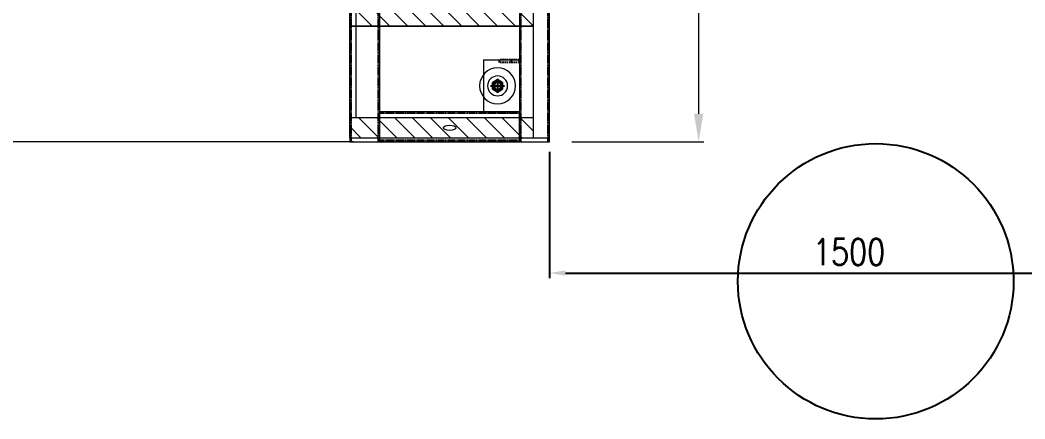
# Model space of a CAD drawing. Header units: millimetres. Extents: x -32759 to 129432, y 390 to 54305.
# Drawn here: x 28917 to 31433, y 22387 to 23387 of the extents above; entities that cross this region are included whole.
import ezdxf

# ---------------------------------------------------------------- set-up
doc = ezdxf.new("R2010")
doc.units = ezdxf.units.MM
for name, pattern in [('AM_ISO08W050', [18, 12, -1.5, 3, -1.5]), ('CENTER', [2, 1.25, -0.25, 0.25, -0.25]), ('DASHED2', [0.375, 0.25, -0.125]), ('HIDDEN', [0.375, 0.25, -0.125])]:
    doc.linetypes.add(name, pattern=pattern)
for name, color, linetype in [('_0', 3, 'Continuous'), ('BOM-UDEF', 3, 'Continuous'), ('CL', 1, 'CENTER'), ('FL', 3, 'Continuous'), ('H', 2, 'HIDDEN'), ('HL', 2, 'HIDDEN'), ('RD', 5, 'Continuous')]:
    doc.layers.add(name, color=color, linetype=linetype)
doc.layers.add('_BODY', color=7, linetype='Continuous', lineweight=13)
doc.styles.add('ROAMNS', font='romans.shx', dxfattribs={"width": 0.8, "bigfont": 'whgtxt.shx'})
doc.dimstyles.new('20 작은 한덕_도면칫수', dxfattribs={"dimscale": 20, "dimtxt": 3.299999999999999, "dimasz": 3.5, "dimexe": 0.65, "dimexo": 1.25, "dimgap": 1, "dimtad": 1, "dimdec": 0, "dimdsep": 46, "dimtxsty": 'ROAMNS', "dimcen": 0, "dimclrd": 7, "dimclre": 7, "dimclrt": 2, "dimadec": 0, "dimazin": 2, "dimtp": 0.1, "dimtm": 0.1, "dimtfac": 0.71, "dimtdec": 0, "dimtmove": 0, "dimatfit": 3, "dimfxl": 1, "dimlwd": -1, "dimlwe": -1, "dimarcsym": 1})
doc.dimstyles.new('20 한덕_도면칫수', dxfattribs={"dimscale": 20, "dimtxt": 3.299999999999998, "dimasz": 2, "dimexe": 0.65, "dimexo": 1.25, "dimgap": 1, "dimtad": 1, "dimdsep": 46, "dimtxsty": 'ROAMNS', "dimcen": 0, "dimclrd": 7, "dimclre": 7, "dimclrt": 2, "dimadec": 0, "dimazin": 2, "dimtp": 0.1, "dimtm": 0.1, "dimtfac": 0.71, "dimtmove": 0, "dimatfit": 3, "dimfxl": 1, "dimlwd": -1, "dimlwe": -1, "dimarcsym": 1})

# ---------------------------------------------------------------- blocks, each defined once
blk = doc.blocks.new('*D1410')
at = {"color": 7, "linetype": 'ByBlock', "transparency": 16777216}
for p, q in [((276445.9060820474, 136106.8748048464), (276229.22529158, 136106.8748048464)), ((276242.22529158, 136036.8748048464), (276242.22529158, 135871.8748044838)), ((278095.9060820474, 135801.8748044838), (276229.22529158, 135801.8748044838))]:
    blk.add_line(p, q, dxfattribs=at)
at = {"color": 7, "transparency": 16777216}
for points in [[(276230.5586249133, 136036.8748048464), (276253.8919582467, 136036.8748048464), (276242.22529158, 136106.8748048464)], [(276230.5586249133, 135871.8748044838), (276253.8919582467, 135871.8748044838), (276242.22529158, 135801.8748044838)]]:
    blk.add_solid(points, dxfattribs=at)
at = {"layer": 'Defpoints', "color": 0, "transparency": 16777216}
for p in [(276470.9060820474, 136106.8748048464), (276242.22529158, 135801.8748044838), (278120.9060820474, 135801.8748044838)]:
    blk.add_point(p, dxfattribs=at)
at = {"color": 2, "transparency": 16777216, "insert": (276189.22529158, 135954.3748046651), "char_height": 65.99999999999997, "attachment_point": 5, "rotation": 90, "style": 'ROAMNS'}
blk.add_mtext('305', dxfattribs=at)
blk = doc.blocks.new('*D1413')
at = {"color": 7, "linetype": 'ByBlock', "transparency": 16777216}
for p, q in [((278658.9060820473, 139084.8747015076), (278973.3895057191, 139084.8747015076)), ((278960.3895057191, 135871.8748044837), (278960.3895057191, 139014.8747015076)), ((278642.7060820481, 135801.8748044837), (278973.3895057191, 135801.8748044837))]:
    blk.add_line(p, q, dxfattribs=at)
at = {"color": 7, "transparency": 16777216}
for points in [[(278948.7228390524, 139014.8747015076), (278972.0561723858, 139014.8747015076), (278960.3895057191, 139084.8747015076)], [(278948.7228390524, 135871.8748044837), (278972.0561723858, 135871.8748044837), (278960.3895057191, 135801.8748044837)]]:
    blk.add_solid(points, dxfattribs=at)
at = {"layer": 'Defpoints', "color": 0, "transparency": 16777216}
for p in [(278633.9060820473, 139084.8747015076), (278960.3895057191, 139084.8747015076), (278617.7060820481, 135801.8748044837)]:
    blk.add_point(p, dxfattribs=at)
at = {"color": 2, "transparency": 16777216, "insert": (278907.3895057191, 137443.3747529957), "char_height": 65.99999999999997, "attachment_point": 5, "rotation": 90, "style": 'ROAMNS'}
blk.add_mtext('3283', dxfattribs=at)
blk = doc.blocks.new('ityio')
at = {"ltscale": 0.5}
for p, q in [((202295.3931093313, 29027.30734521499), (201945.3931093313, 29027.30734521499)), ((201945.3931093313, 29027.30734521499), (201945.3931093313, 28952.30734521499)), ((202295.3931093313, 29027.30734521499), (202295.3931093313, 28952.30734521499)), ((201945.3931093313, 28952.30734521499), (202295.3931093313, 28952.30734521499))]:
    blk.add_line(p, q, dxfattribs=at)
at = {"layer": 'HL', "ltscale": 3}
for p, q in [((201945.3931093313, 29024.10734521573), (202295.3931093313, 29024.10734521574)), ((201945.3931093313, 28955.50734521424), (202295.3931093313, 28955.50734521425))]:
    blk.add_line(p, q, dxfattribs=at)
blk = doc.blocks.new('5ysrgsds')
at = {"color": 1, "linetype": 'AM_ISO08W050'}
for p, q in [((32757.17287310213, -91752.57825445756), (32781.17287310213, -91752.57825445756)), ((32769.17287310213, -91740.57825445756), (32769.17287310213, -91764.57825445756))]:
    blk.add_line(p, q, dxfattribs=at)
at = {"color": 3}
blk.add_circle((32769.17287310213, -91752.57825445756), 8.646835, dxfattribs=at)
at = {"color": 1}
blk.add_arc((32769.17287310213, -91752.57825445756), 10, 270, 180, dxfattribs=at)
blk = doc.blocks.new('turwt')
at = {"color": 3}
for p, q in [((209511.671652271, 17710.88435848351), (209421.671652271, 17710.88435848353)), ((209421.671652271, 17710.88435848353), (209421.671652271, 17580.8843584835)), ((209511.671652271, 17710.88435848351), (209511.671652271, 17580.8843584835)), ((209511.671652271, 17580.8843584835), (209421.671652271, 17580.8843584835))]:
    blk.add_line(p, q, dxfattribs=at)
blk.add_blockref('5ysrgsds', (176707.4987791689, 109398.4626129411), dxfattribs=at)
blk = doc.blocks.new('6erwt')
at = {"layer": 'H', "ltscale": 15}
for p, q in [((209894.9724692112, 17670.64398570773), (209894.9724692112, 17676.64398570769)), ((209894.9724692112, 17676.64398570773), (209944.9724692112, 17676.64398570773)), ((209894.9724692112, 17670.64398570773), (209944.9724692112, 17670.64398570773)), ((209914.9724692112, 17670.64398570773), (209914.9724692112, 17676.64398570773)), ((209944.9724692111, 17670.64398570773), (209944.9724692111, 17676.64398570773))]:
    blk.add_line(p, q, dxfattribs=at)
blk = doc.blocks.new('HS_BOM', base_point=(-3113.550588929371, 16316.28190316431))
at = {"layer": 'BOM-UDEF'}
blk.add_circle((-3113.550588929328, 16316.28190316431), 0.25, dxfattribs=at)
blk = doc.blocks.new('rtwewqq')
for p, q in [((210379.6182385786, 17407.05456426051), (210387.4077006793, 17420.55707922531)), ((210387.4077006793, 17420.55707922531), (210402.9974998671, 17420.5621112586)), ((210402.9974998671, 17420.5621112586), (210410.7956769545, 17407.06462762989)), ((210387.4164156659, 17393.55708063181), (210379.6182385786, 17407.05456426051)), ((210403.0062148538, 17393.5621126651), (210387.4164156659, 17393.55708063181)), ((210410.7956769545, 17407.06462762989), (210403.0062148538, 17393.5621126651))]:
    blk.add_line(p, q)
for centre, radius in [((210395.2069577854, 17407.05953736564), 45.01222523185425), ((210395.2069577665, 17407.0595959452), 25.00356263767113), ((210395.2069577665, 17407.0595959452), 13.5), ((210395.2069577665, 17407.0595959452), 8.5575)]:
    blk.add_circle(centre, radius)
at = {"layer": 'CL'}
for p, q in [((210395.2126318684, 17389.48059686094), (210395.2012836647, 17424.63859502946)), ((210412.7859568508, 17407.06527004707), (210377.6279586822, 17407.05392184335))]:
    blk.add_line(p, q, dxfattribs=at)
at = {"layer": 'RD'}
blk.add_circle((210395.2069577665, 17407.0595959452), 10, dxfattribs=at)
at = {"layer": 'BOM-UDEF', "extrusion": (0, 0, -1), "zscale": -1, "rotation": 89.98150622363191}
blk.add_blockref('HS_BOM', (-210406.0050205402, 17413.06308162731), dxfattribs=at)
blk = doc.blocks.new('rtyewe')
at = {"color": 0, "rotation": 270}
for name, p in [('turwt', (193448.4509720124, 226883.7311896367)), ('6erwt', (193482.6913447882, 227357.0320065769))]:
    blk.add_blockref(name, p, dxfattribs=at)
at = {"color": 0}
blk.add_blockref('rtwewqq', (699.1283736601472, 0), dxfattribs=at)
blk = doc.blocks.new('78E4TWT')
at = {"ltscale": 0.5}
for p, q in [((199299.8889737009, 17897.84173202224), (196019.8889737009, 17897.84173202224)), ((196019.8889737009, 17897.84173202224), (196019.8889737009, 17822.84173202224)), ((196019.8889737009, 17822.84173202224), (199299.8889737009, 17822.84173202224))]:
    blk.add_line(p, q, dxfattribs=at)
at = {"layer": 'HL', "ltscale": 3}
for p, q in [((196019.8889737009, 17894.64173202298), (199299.8889737009, 17894.64173202298)), ((196019.8889737009, 17826.04173202149), (199299.8889737009, 17826.04173202149))]:
    blk.add_line(p, q, dxfattribs=at)
blk = doc.blocks.new('TYWERWRW')
at = {"ltscale": 0.5}
for p, q in [((197229.8889737009, 17897.84173202224), (196019.8889737009, 17897.84173202224)), ((196019.8889737009, 17897.84173202224), (196019.8889737009, 17822.84173202224)), ((197229.8889737009, 17897.84173202224), (197229.8889737009, 17822.84173202224)), ((196019.8889737009, 17822.84173202224), (197229.8889737009, 17822.84173202223))]:
    blk.add_line(p, q, dxfattribs=at)
at = {"layer": 'HL', "ltscale": 3}
for p, q in [((196019.8889737009, 17894.64173202298), (197229.8889737009, 17894.64173202298)), ((196019.8889737009, 17826.04173202149), (197229.8889737009, 17826.04173202149))]:
    blk.add_line(p, q, dxfattribs=at)
blk = doc.blocks.new('78544')
for name, p in [('TYWERWRW', (-6405.579050735541, 4671.210484777272)), ('78E4TWT', (-6405.579050735367, 4246.210484777275))]:
    blk.add_blockref(name, p)
at = {"color": 0, "rotation": 90}
blk.add_blockref('ityio', (218641.6172681805, -179801.3408925318), dxfattribs=at)
at = {"color": 0, "xscale": -1, "rotation": 180}
blk.add_blockref('rtyewe', (-21340.02540753028, 39606.11175416515), dxfattribs=at)
blk = doc.blocks.new('453RR')
for p in [(2234.368441548169, 1662.60023695101), (2234.368441548169, 1237.600236951024)]:
    blk.add_blockref('TYWERWRW', p)
at = {"color": 0, "rotation": 90}
blk.add_blockref('ityio', (227281.5647604642, -182809.9511403581), dxfattribs=at)
at = {"color": 0, "xscale": -1, "rotation": 270}
blk.add_blockref('ityio', (170436.9500700339, -182809.9511403581), dxfattribs=at)
blk = doc.blocks.new('SDFGSDFGS')
at = {"color": 3}
blk.add_circle((338268.5461931359, -35001.87797308899), 3.3234175, dxfattribs=at)
at = {"layer": 'CL', "color": 1}
for p, q in [((338263.5461931359, -35001.87797308899), (338273.5461931359, -35001.87797308899)), ((338268.5461931359, -34996.87797308899), (338268.5461931359, -35006.87797308899))]:
    blk.add_line(p, q, dxfattribs=at)
at = {"layer": 'FL', "color": 1}
blk.add_arc((338268.5461931359, -35001.87797308899), 4, 270, 180, dxfattribs=at)
blk = doc.blocks.new('t7rtrs')
for p, q in [((226166.7948828147, 12138.7618883742), (226194.5285169081, 12166.49552246757)), ((226446.7097631339, 12166.49552246762), (226446.709763134, 11706.49552246758)), ((226496.7097631339, 11706.49552246765), (226496.709763134, 12166.49552246761)), ((227086.8800024955, 11706.49552246757), (227086.8800024956, 12166.49552246754)), ((227316.7948828147, 12166.22987324063), (227317.0605320417, 12166.49552246754)), ((227316.7948828147, 12121.32859263528), (227361.9618126471, 12166.49552246757)), ((226166.7948828147, 12093.86060776887), (226216.7948828147, 12143.86060776887)), ((227316.7948828148, 12151.49552246754), (226216.7948828147, 12151.49552246755)), ((226446.7097631339, 12110.82139594819), (226487.3838896533, 12151.49552246764)), ((227036.8800024955, 12110.82139594812), (227077.554129015, 12151.49552246757)), ((226446.7097631339, 12065.92011534284), (226496.709763134, 12115.9201153429)), ((227036.8800024955, 12065.92011534277), (227086.8800024956, 12115.92011534283)), ((227316.7948828147, 12076.42731202993), (227366.7948828147, 12126.4273120299)), ((226166.7948828148, 12048.95932716355), (226216.7948828147, 12098.95932716352)), ((227316.7948828147, 12031.52603142455), (227366.7948828147, 12081.52603142455)), ((226166.7948828148, 12004.0580465582), (226216.7948828147, 12054.05804655817)), ((226446.7097631338, 12021.01883473752), (226496.7097631339, 12071.01883473758)), ((227036.8800024955, 12021.01883473745), (227086.8800024955, 12071.01883473751)), ((226446.7097631338, 11976.11755413217), (226496.7097631339, 12026.1175541322)), ((227036.8800024955, 11976.1175541321), (227086.8800024955, 12026.11755413213)), ((227325.0202478475, 11994.85011585205), (227366.7948828147, 12036.6247508192)), ((226166.7948828148, 11959.15676595288), (226216.7948828147, 12009.15676595282)), ((226446.7097631338, 11931.21627352682), (226496.7097631339, 11981.21627352685)), ((227036.8800024955, 11931.21627352675), (227086.8800024955, 11981.21627352678)), ((227316.7948828147, 11992.03075918685), (227086.8800024955, 11992.03075918688)), ((227316.7948828147, 11941.72347021382), (227366.7948828147, 11991.72347021385)), ((226166.7948828148, 11914.25548534753), (226216.7948828147, 11964.25548534747)), ((226446.7097631339, 11886.31499292153), (226496.7097631339, 11936.3149929215)), ((227036.8800024955, 11886.31499292146), (227086.8800024955, 11936.31499292143)), ((227316.7948828147, 11941.94821913858), (227086.8800024955, 11941.94821913861)), ((227316.7948828146, 11896.82218960844), (227366.7948828147, 11946.8221896085)), ((226166.7948828148, 11869.35420474218), (226216.7948828148, 11919.35420474215)), ((227316.7948828146, 11851.92090900309), (227366.7948828147, 11901.92090900315)), ((226446.709763134, 11841.41371231618), (226496.7097631338, 11891.41371231612)), ((227036.8800024956, 11841.41371231611), (227086.8800024955, 11891.41371231605)), ((226166.7948828148, 11824.45292413683), (226216.7948828148, 11874.45292413683)), ((227333.99712522, 11824.22187080313), (227366.7948828147, 11857.01962839786)), ((226166.7948828148, 11779.55164353151), (226216.7948828148, 11829.55164353148)), ((226446.709763134, 11796.51243171083), (226496.7097631338, 11846.5124317108)), ((227036.8800024956, 11796.51243171075), (227086.8800024955, 11846.51243171073)), ((226446.709763134, 11751.61115110548), (226496.7097631338, 11801.61115110539)), ((227036.8800024956, 11751.6111511054), (227086.8800024955, 11801.61115110532)), ((226166.7948828148, 11734.65036292616), (226216.7948828148, 11784.65036292613)), ((226446.709763134, 11706.70987050013), (226496.7097631338, 11756.70987050004)), ((227036.8800024956, 11706.70987050005), (227086.8800024955, 11756.70987049997)), ((226183.5413229616, 11706.49552246762), (226216.7948828148, 11739.74908232081)), ((226491.3966957068, 11706.49552246767), (226496.7097631338, 11711.80858989469)), ((227081.5669350685, 11706.49552246759), (227086.8800024955, 11711.80858989462))]:
    blk.add_line(p, q)
at = {"color": 0}
for p, q in [((226166.7948828147, 12166.49552246755), (227366.7948828147, 12166.49552246754)), ((226166.7948828147, 12166.49552246755), (226166.7948828149, 11666.49552246759)), ((226216.7948828148, 11706.49552246759), (226216.7948828147, 12166.49552246755)), ((226446.709763134, 11706.49552246764), (226446.7097631339, 12166.49552246762)), ((227036.8800024956, 11706.49552246757), (227036.8800024955, 12166.49552246754)), ((227187.1833379741, 12016.49552246754), (227187.1833379741, 12166.49552246754)), ((227297.1833379741, 12166.49552246754), (227187.1833379741, 12166.49552246754)), ((227297.1833379741, 12016.49552246754), (227297.1833379741, 12166.49552246754)), ((227316.7948828147, 11706.49552246757), (227316.7948828147, 12166.49552246754)), ((227366.7948828147, 11666.49552246757), (227366.7948828147, 12166.49552246754)), ((227297.1833379741, 12016.49552246754), (227187.1833379741, 12016.49552246754)), ((226166.7948828147, 11706.49552246758), (227366.7948828147, 11706.49552246757)), ((226166.7948828149, 11666.49552246759), (227366.7948828147, 11666.49552246757))]:
    blk.add_line(p, q, dxfattribs=at)
at = {"linetype": 'DASHED2'}
blk.add_line((227316.7948828147, 12166.49552246755), (227316.7948828147, 12151.49552246755), dxfattribs=at)
at = {"color": 1}
for p, q in [((227202.1833379741, 12030.49552246754), (227202.1833379741, 12150.49552246754)), ((227282.1833379741, 12150.49552246754), (227202.1833379741, 12150.49552246754)), ((227202.1833379741, 12150.49552246754), (227282.1833379741, 12030.49552246754)), ((227202.1833379741, 12030.49552246754), (227282.1833379741, 12150.49552246754)), ((227282.1833379741, 12030.49552246754), (227282.1833379741, 12150.49552246754)), ((227282.1833379741, 12030.49552246754), (227202.1833379741, 12030.49552246754)), ((227242.1833379741, 11804.22187080309), (227242.1833379741, 11844.22187080309)), ((227086.8800024956, 11824.22187080309), (227343.4185841383, 11824.22187080309)), ((227222.1833379741, 11824.22187080309), (227262.1833379741, 11824.22187080309))]:
    blk.add_line(p, q, dxfattribs=at)
blk.add_lwpolyline([(227086.8800024956, 11941.94821913861), (227316.7948828147, 11941.94821913861), (227316.7948828147, 11706.49552246757), (227086.8800024956, 11706.49552246757)], close=True, dxfattribs=at)
at = {"color": 0}
blk.add_lwpolyline([(226516.1962515669, 11887.61089908016), (227015.9726943983, 11887.61089908014), (227015.9726943983, 11837.53834354633), (226516.1962515669, 11837.53834354634)], close=True, dxfattribs=at)
for centre, radius in [((227197.1833379741, 12158.72157136659), 3), ((227288.4214520649, 12158.72157136659), 3), ((227197.1833379741, 12026.49552246754), 3), ((227288.4214520649, 12026.49552246754), 3), ((227242.183337974, 11824.22187080303), 20)]:
    blk.add_circle(centre, radius)
at = {"color": 1, "linetype": 'CENTER', "ltscale": 5}
blk.add_circle((227242.183337974, 11824.22187080303), 45.00000000000728, dxfattribs=at)
for centre in [(226191.7948828147, 11916.49552246757), (227341.7948828147, 11916.49552246761)]:
    blk.add_ellipse(centre, major_axis=(0, 15.45969625061844), ratio=0.4193598228309775)
at = {"color": 3}
for p, rotation in [((27756.42359337775, -263601.4934471379), 59.99999999999949), ((88459.39688943472, 322296.8151618333), 300.0000000000005), ((366024.9697865136, -298648.371420227), 120.0000000000005), ((426727.9430825707, 287249.937188744), 239.9999999999995), ((565510.7295311103, -23222.65610228595), 180)]:
    blk.add_blockref('SDFGSDFGS', p, dxfattribs=dict(at, rotation=rotation))
blk.add_blockref('SDFGSDFGS', (-111026.3628551618, 46871.09984389208), dxfattribs=at)
blk = doc.blocks.new('y8e5ey')
at = {"rotation": 90}
for name, p in [('78544', (120364.9475570339, -179805.349543726)), ('453RR', (117356.3373092148, -188445.2970360121))]:
    blk.add_blockref(name, p, dxfattribs=at)
at = {"color": 0, "rotation": 90}
blk.add_blockref('t7rtrs', (109962.3908627321, -216347.8345035841), dxfattribs=at)
blk = doc.blocks.new('1')
at = {"color": 6}
blk.add_blockref('y8e5ey', (-86090.02729216826, -6800.076892491096), dxfattribs=at)
blk = doc.blocks.new('*D1753')
at = {"layer": '_0', "color": 7, "linetype": 'ByBlock', "transparency": 16777216}
for p, q in [((278586.9059404811, 135776.8748045039), (278586.9059404811, 135459.5524479083)), ((280086.9060820474, 135776.8748044838), (280086.9060820474, 135459.5524479083)), ((278626.9059404811, 135472.5524479083), (280046.9060820474, 135472.5524479083))]:
    blk.add_line(p, q, dxfattribs=at)
at = {"layer": '_0', "color": 7, "transparency": 16777216}
for points in [[(278626.9059404811, 135479.2191145749), (278626.9059404811, 135465.8857812416), (278586.9059404811, 135472.5524479083)], [(280046.9060820474, 135479.2191145749), (280046.9060820474, 135465.8857812416), (280086.9060820474, 135472.5524479083)]]:
    blk.add_solid(points, dxfattribs=at)
at = {"layer": 'Defpoints', "color": 0, "transparency": 16777216}
for p in [(278586.9059404811, 135801.8748045039), (280086.9060820474, 135801.8748044838), (280086.9060820474, 135472.5524479083)]:
    blk.add_point(p, dxfattribs=at)
at = {"layer": '_0', "color": 2, "transparency": 16777216, "insert": (279336.9060112642, 135525.5524479083), "char_height": 65.99999999999996, "attachment_point": 5, "style": 'ROAMNS'}
blk.add_mtext('1500', dxfattribs=at)
blk = doc.blocks.new('sdfgsdfgcxvxbxcv')
at = {"layer": '_0', "color": 1}
blk.add_circle((279403.6767469114, 135451.8667574602), 345.0991695276462, dxfattribs=at)
for base, p1, p2, picture, middle in [((278960.3895057191, 139084.8747015076), (278617.7060820481, 135801.8748044837), (278633.9060820473, 139084.8747015076), '*D1413', (278907.3895057191, 137443.3747529957)), ((276242.22529158, 135801.8748044838), (276470.9060820474, 136106.8748048464), (278120.9060820474, 135801.8748044838), '*D1410', (276189.22529158, 135954.3748046651))]:
    dim = blk.add_linear_dim(base=base, p1=p1, p2=p2, angle=90, dimstyle='20 작은 한덕_도면칫수')
    dim.commit()
    dim.dimension.update_dxf_attribs({"geometry": picture, "text_midpoint": middle})
blk.add_blockref('1', (266381.0378924079, 132792.9913177555))
at = {"layer": '_0'}
dim = blk.add_linear_dim(base=(280086.9060820474, 135472.5524479083), p1=(278586.9059404812, 135801.8748045039), p2=(280086.9060820474, 135801.8748044838), dimstyle='20 한덕_도면칫수', dxfattribs=at)
dim.commit()
dim.dimension.update_dxf_attribs({"geometry": '*D1753', "text_midpoint": (279336.9060112643, 135525.5524479083), "insert": (5.820766091346741e-11, 0)})

msp = doc.modelspace()

# ---------------------------------------------------------------- block references
at = {"layer": '_BODY'}
msp.add_blockref('sdfgsdfgcxvxbxcv', (-248343.9117431091, -112719.9742592663), dxfattribs=at)

doc.saveas('drawing.dxf')
